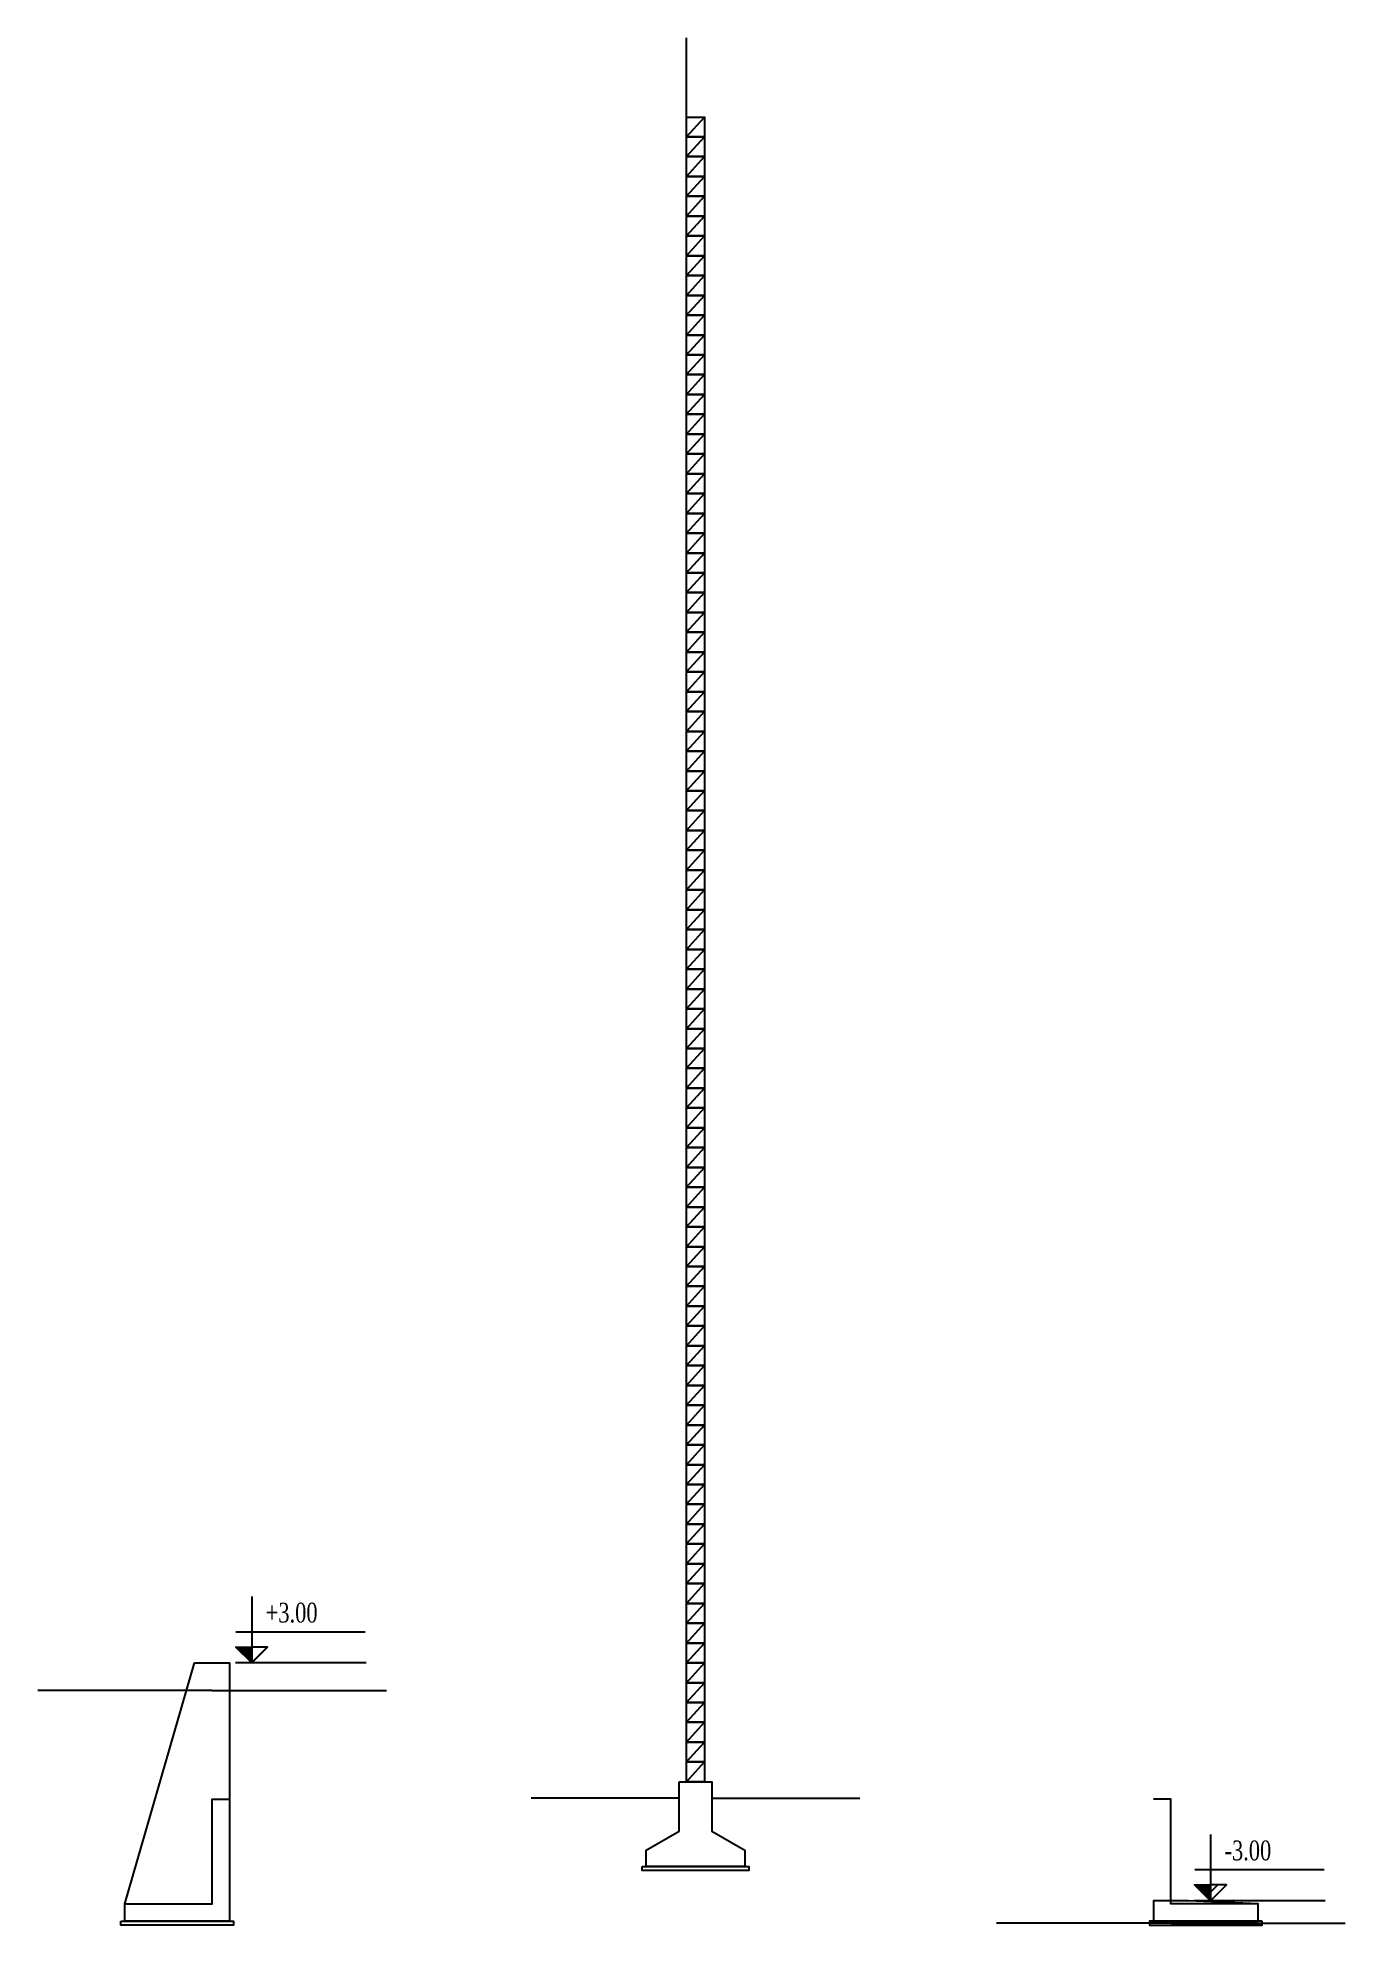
# Model space of a CAD drawing. Header units: millimetres. Extents: x -16600 to 16400, y -3620 to 44000.
import ezdxf

# ---------------------------------------------------------------- set-up
doc = ezdxf.new("R2010")
doc.units = ezdxf.units.MM
doc.header["$MEASUREMENT"] = 0
doc.layers.add('8', color=7, linetype='Continuous')
doc.styles.add('vntimeh.shx', font='vntimeh.shx', dxfattribs={"width": 0.75})

# ---------------------------------------------------------------- blocks, each defined once
blk = doc.blocks.new('ct')
blk.add_hatch(color=256).paths.add_polyline_path([(0, 0), (-1.61, 1.6), (0, 1.6)])
at = {"ltscale": 50}
h = blk.add_hatch(dxfattribs=at)
h.set_pattern_fill('ANSI31', color=8, scale=1.406251, style=0)
h.set_pattern_definition([(45, (0, 5e-12), (-3.157, 3.157), [])])
h.paths.add_polyline_path([(0, 1.6), (0, 0), (1.61, 1.6)])
at = {"color": 8, "ltscale": 50}
for p, q in [((-1.59, 3.14), (11.47, 3.14)), ((11.56, 0), (-1.64, 0))]:
    blk.add_line(p, q, dxfattribs=at)
for points in [[(0, 6.69), (0, 0)], [(0, 0), (-1.61, 1.6), (0, 1.6)], [(0, 0), (1.61, 1.6), (0, 1.6)]]:
    blk.add_lwpolyline(points, dxfattribs=at)
at = {"color": 3, "style": 'vntimeh.shx', "width": 0.75}
blk.add_attdef('CT', (1.41, 4.07), '', height=2, dxfattribs=at)

msp = doc.modelspace()

# ---------------------------------------------------------------- linework, layer by layer
for p, q in [((-225, 42000), (-225, 44000)), ((-12200, 2300), (-16600, 2300)), ((-12200, 2300), (-7800, 2300)), ((-415, -410), (-4150, -410)), ((415, -410), (4150, -410)), ((12000, -3570), (7600, -3570)), ((12000, -3570), (16400, -3570))]:
    msp.add_line(p, q)
at = {"color": 1}
for points in [[(-225, 41500), (-225, 42000), (225, 42000), (225, 41500)], [(-225, 41000), (-225, 41500), (225, 41500), (225, 41000)], [(-225, 40500), (-225, 41000), (225, 41000), (225, 40500)], [(-225, 40000), (-225, 40500), (225, 40500), (225, 40000)], [(-225, 39500), (-225, 40000), (225, 40000), (225, 39500)], [(-225, 39000), (-225, 39500), (225, 39500), (225, 39000)], [(-225, 38500), (-225, 39000), (225, 39000), (225, 38500)], [(-225, 38000), (-225, 38500), (225, 38500), (225, 38000)], [(-225, 37500), (-225, 38000), (225, 38000), (225, 37500)], [(-225, 37000), (-225, 37500), (225, 37500), (225, 37000)], [(-225, 36500), (-225, 37000), (225, 37000), (225, 36500)], [(-225, 36000), (-225, 36500), (225, 36500), (225, 36000)], [(-225, 35500), (-225, 36000), (225, 36000), (225, 35500)], [(-225, 35000), (-225, 35500), (225, 35500), (225, 35000)], [(-225, 34500), (-225, 35000), (225, 35000), (225, 34500)], [(-225, 34000), (-225, 34500), (225, 34500), (225, 34000)], [(-225, 33500), (-225, 34000), (225, 34000), (225, 33500)], [(-225, 33000), (-225, 33500), (225, 33500), (225, 33000)], [(-225, 32500), (-225, 33000), (225, 33000), (225, 32500)], [(-225, 32000), (-225, 32500), (225, 32500), (225, 32000)], [(-225, 31500), (-225, 32000), (225, 32000), (225, 31500)], [(-225, 31000), (-225, 31500), (225, 31500), (225, 31000)], [(-225, 30500), (-225, 31000), (225, 31000), (225, 30500)], [(-225, 30000), (-225, 30500), (225, 30500), (225, 30000)], [(-225, 29500), (-225, 30000), (225, 30000), (225, 29500)], [(-225, 29000), (-225, 29500), (225, 29500), (225, 29000)], [(-225, 28500), (-225, 29000), (225, 29000), (225, 28500)], [(-225, 28000), (-225, 28500), (225, 28500), (225, 28000)], [(-225, 27500), (-225, 28000), (225, 28000), (225, 27500)], [(-225, 27000), (-225, 27500), (225, 27500), (225, 27000)], [(-225, 26500), (-225, 27000), (225, 27000), (225, 26500)], [(-225, 26000), (-225, 26500), (225, 26500), (225, 26000)], [(-225, 25500), (-225, 26000), (225, 26000), (225, 25500)], [(-225, 25000), (-225, 25500), (225, 25500), (225, 25000)], [(-225, 24500), (-225, 25000), (225, 25000), (225, 24500)], [(-225, 24000), (-225, 24500), (225, 24500), (225, 24000)], [(-225, 23500), (-225, 24000), (225, 24000), (225, 23500)], [(-225, 23000), (-225, 23500), (225, 23500), (225, 23000)], [(-225, 22500), (-225, 23000), (225, 23000), (225, 22500)], [(-225, 22000), (-225, 22500), (225, 22500), (225, 22000)], [(-225, 21500), (-225, 22000), (225, 22000), (225, 21500)], [(-225, 21000), (-225, 21500), (225, 21500), (225, 21000)], [(-225, 20500), (-225, 21000), (225, 21000), (225, 20500)], [(-225, 20000), (-225, 20500), (225, 20500), (225, 20000)], [(-225, 19500), (-225, 20000), (225, 20000), (225, 19500)], [(-225, 19000), (-225, 19500), (225, 19500), (225, 19000)], [(-225, 18500), (-225, 19000), (225, 19000), (225, 18500)], [(-225, 18000), (-225, 18500), (225, 18500), (225, 18000)], [(-225, 17500), (-225, 18000), (225, 18000), (225, 17500)], [(-225, 17000), (-225, 17500), (225, 17500), (225, 17000)], [(-225, 16500), (-225, 17000), (225, 17000), (225, 16500)], [(-225, 16000), (-225, 16500), (225, 16500), (225, 16000)], [(-225, 15500), (-225, 16000), (225, 16000), (225, 15500)], [(-225, 15000), (-225, 15500), (225, 15500), (225, 15000)], [(-225, 14500), (-225, 15000), (225, 15000), (225, 14500)], [(-225, 14000), (-225, 14500), (225, 14500), (225, 14000)], [(-225, 13500), (-225, 14000), (225, 14000), (225, 13500)], [(-225, 13000), (-225, 13500), (225, 13500), (225, 13000)], [(-225, 12500), (-225, 13000), (225, 13000), (225, 12500)], [(-225, 12000), (-225, 12500), (225, 12500), (225, 12000)], [(-225, 11500), (-225, 12000), (225, 12000), (225, 11500)], [(-225, 11000), (-225, 11500), (225, 11500), (225, 11000)], [(-225, 10500), (-225, 11000), (225, 11000), (225, 10500)], [(-225, 10000), (-225, 10500), (225, 10500), (225, 10000)], [(-225, 9500), (-225, 10000), (225, 10000), (225, 9500)], [(-225, 9000), (-225, 9500), (225, 9500), (225, 9000)], [(-225, 8500), (-225, 9000), (225, 9000), (225, 8500)], [(-225, 8000), (-225, 8500), (225, 8500), (225, 8000)], [(-225, 7500), (-225, 8000), (225, 8000), (225, 7500)], [(-225, 7000), (-225, 7500), (225, 7500), (225, 7000)], [(-225, 6500), (-225, 7000), (225, 7000), (225, 6500)], [(-225, 6000), (-225, 6500), (225, 6500), (225, 6000)], [(-225, 5500), (-225, 6000), (225, 6000), (225, 5500)], [(-225, 5000), (-225, 5500), (225, 5500), (225, 5000)], [(-225, 4500), (-225, 5000), (225, 5000), (225, 4500)], [(-225, 4000), (-225, 4500), (225, 4500), (225, 4000)], [(-225, 3500), (-225, 4000), (225, 4000), (225, 3500)], [(-225, 3000), (-225, 3500), (225, 3500), (225, 3000)], [(-225, 2500), (-225, 3000), (225, 3000), (225, 2500)], [(-225, 2000), (-225, 2500), (225, 2500), (225, 2000)], [(-225, 1500), (-225, 2000), (225, 2000), (225, 1500)], [(-225, 1000), (-225, 1500), (225, 1500), (225, 1000)], [(-225, 500), (-225, 1000), (225, 1000), (225, 500)], [(-225, 0), (-225, 500), (225, 500), (225, 0)]]:
    msp.add_lwpolyline(points, close=True, dxfattribs=at)
for points in [[(-225, 41500), (225, 42000)], [(-225, 41000), (225, 41500)], [(-225, 40500), (225, 41000)], [(-225, 40000), (225, 40500)], [(-225, 39500), (225, 40000)], [(-225, 39000), (225, 39500)], [(-225, 38500), (225, 39000)], [(-225, 38000), (225, 38500)], [(-225, 37500), (225, 38000)], [(-225, 37000), (225, 37500)], [(-225, 36500), (225, 37000)], [(-225, 36000), (225, 36500)], [(-225, 35500), (225, 36000)], [(-225, 35000), (225, 35500)], [(-225, 34500), (225, 35000)], [(-225, 34000), (225, 34500)], [(-225, 33500), (225, 34000)], [(-225, 33000), (225, 33500)], [(-225, 32500), (225, 33000)], [(-225, 32000), (225, 32500)], [(-225, 31500), (225, 32000)], [(-225, 31000), (225, 31500)], [(-225, 30500), (225, 31000)], [(-225, 30000), (225, 30500)], [(-225, 29500), (225, 30000)], [(-225, 29000), (225, 29500)], [(-225, 28500), (225, 29000)], [(-225, 28000), (225, 28500)], [(-225, 27500), (225, 28000)], [(-225, 27000), (225, 27500)], [(-225, 26500), (225, 27000)], [(-225, 26000), (225, 26500)], [(-225, 25500), (225, 26000)], [(-225, 25000), (225, 25500)], [(-225, 24500), (225, 25000)], [(-225, 24000), (225, 24500)], [(-225, 23500), (225, 24000)], [(-225, 23000), (225, 23500)], [(-225, 22500), (225, 23000)], [(-225, 22000), (225, 22500)], [(-225, 21500), (225, 22000)], [(-225, 21000), (225, 21500)], [(-225, 20500), (225, 21000)], [(-225, 20000), (225, 20500)], [(-225, 19500), (225, 20000)], [(-225, 19000), (225, 19500)], [(-225, 18500), (225, 19000)], [(-225, 18000), (225, 18500)], [(-225, 17500), (225, 18000)], [(-225, 17000), (225, 17500)], [(-225, 16500), (225, 17000)], [(-225, 16000), (225, 16500)], [(-225, 15500), (225, 16000)], [(-225, 15000), (225, 15500)], [(-225, 14500), (225, 15000)], [(-225, 14000), (225, 14500)], [(-225, 13500), (225, 14000)], [(-225, 13000), (225, 13500)], [(-225, 12500), (225, 13000)], [(-225, 12000), (225, 12500)], [(-225, 11500), (225, 12000)], [(-225, 11000), (225, 11500)], [(-225, 10500), (225, 11000)], [(-225, 10000), (225, 10500)], [(-225, 9500), (225, 10000)], [(-225, 9000), (225, 9500)], [(-225, 8500), (225, 9000)], [(-225, 8000), (225, 8500)], [(-225, 7500), (225, 8000)], [(-225, 7000), (225, 7500)], [(-225, 6500), (225, 7000)], [(-225, 6000), (225, 6500)], [(-225, 5500), (225, 6000)], [(-225, 5000), (225, 5500)], [(-225, 4500), (225, 5000)], [(-225, 4000), (225, 4500)], [(-225, 3500), (225, 4000)], [(-225, 3000), (225, 3500)], [(-225, 2500), (225, 3000)], [(-225, 2000), (225, 2500)], [(-225, 1500), (225, 2000)], [(-225, 1000), (225, 1500)], [(-225, 500), (225, 1000)], [(-225, 0), (225, 500)]]:
    msp.add_lwpolyline(points, dxfattribs=at)
for points in [[(-12640, 3000), (-11760, 3000), (-11760, -3520), (-14400, -3520), (-14400, -3080)], [(12440, -3000), (11560, -3000), (11560, -3520), (14200, -3520), (14200, -3080)], [(-14500, -3520), (-11660, -3520), (-11660, -3620), (-14500, -3620)], [(14300, -3520), (11460, -3520), (11460, -3620), (14300, -3620)]]:
    msp.add_lwpolyline(points, close=True)
for points in [[(-14400, -3080), (-12200, -3080), (-12200, -440), (-11760, -440)], [(14200, -3080), (12000, -3080), (12000, -440), (11560, -440)]]:
    msp.add_lwpolyline(points)
at = {"layer": '8'}
for points in [[(-415, 0), (415, 0), (415, -1245), (1245, -1724), (1245, -2139), (-1245, -2139), (-1245, -1724), (-415, -1245)], [(-1345, -2139), (1345, -2139), (1345, -2239), (-1345, -2239)]]:
    msp.add_lwpolyline(points, close=True, dxfattribs=at)

# ---------------------------------------------------------------- block references
at = {"xscale": 250, "yscale": 250, "zscale": 250}
for p, values in [((-11200, 3000), {'CT': '+3.00'}), ((13000, -3000), {'CT': '-3.00'})]:
    msp.add_blockref('ct', p, dxfattribs=at).add_auto_attribs(values)

doc.saveas('drawing.dxf')
